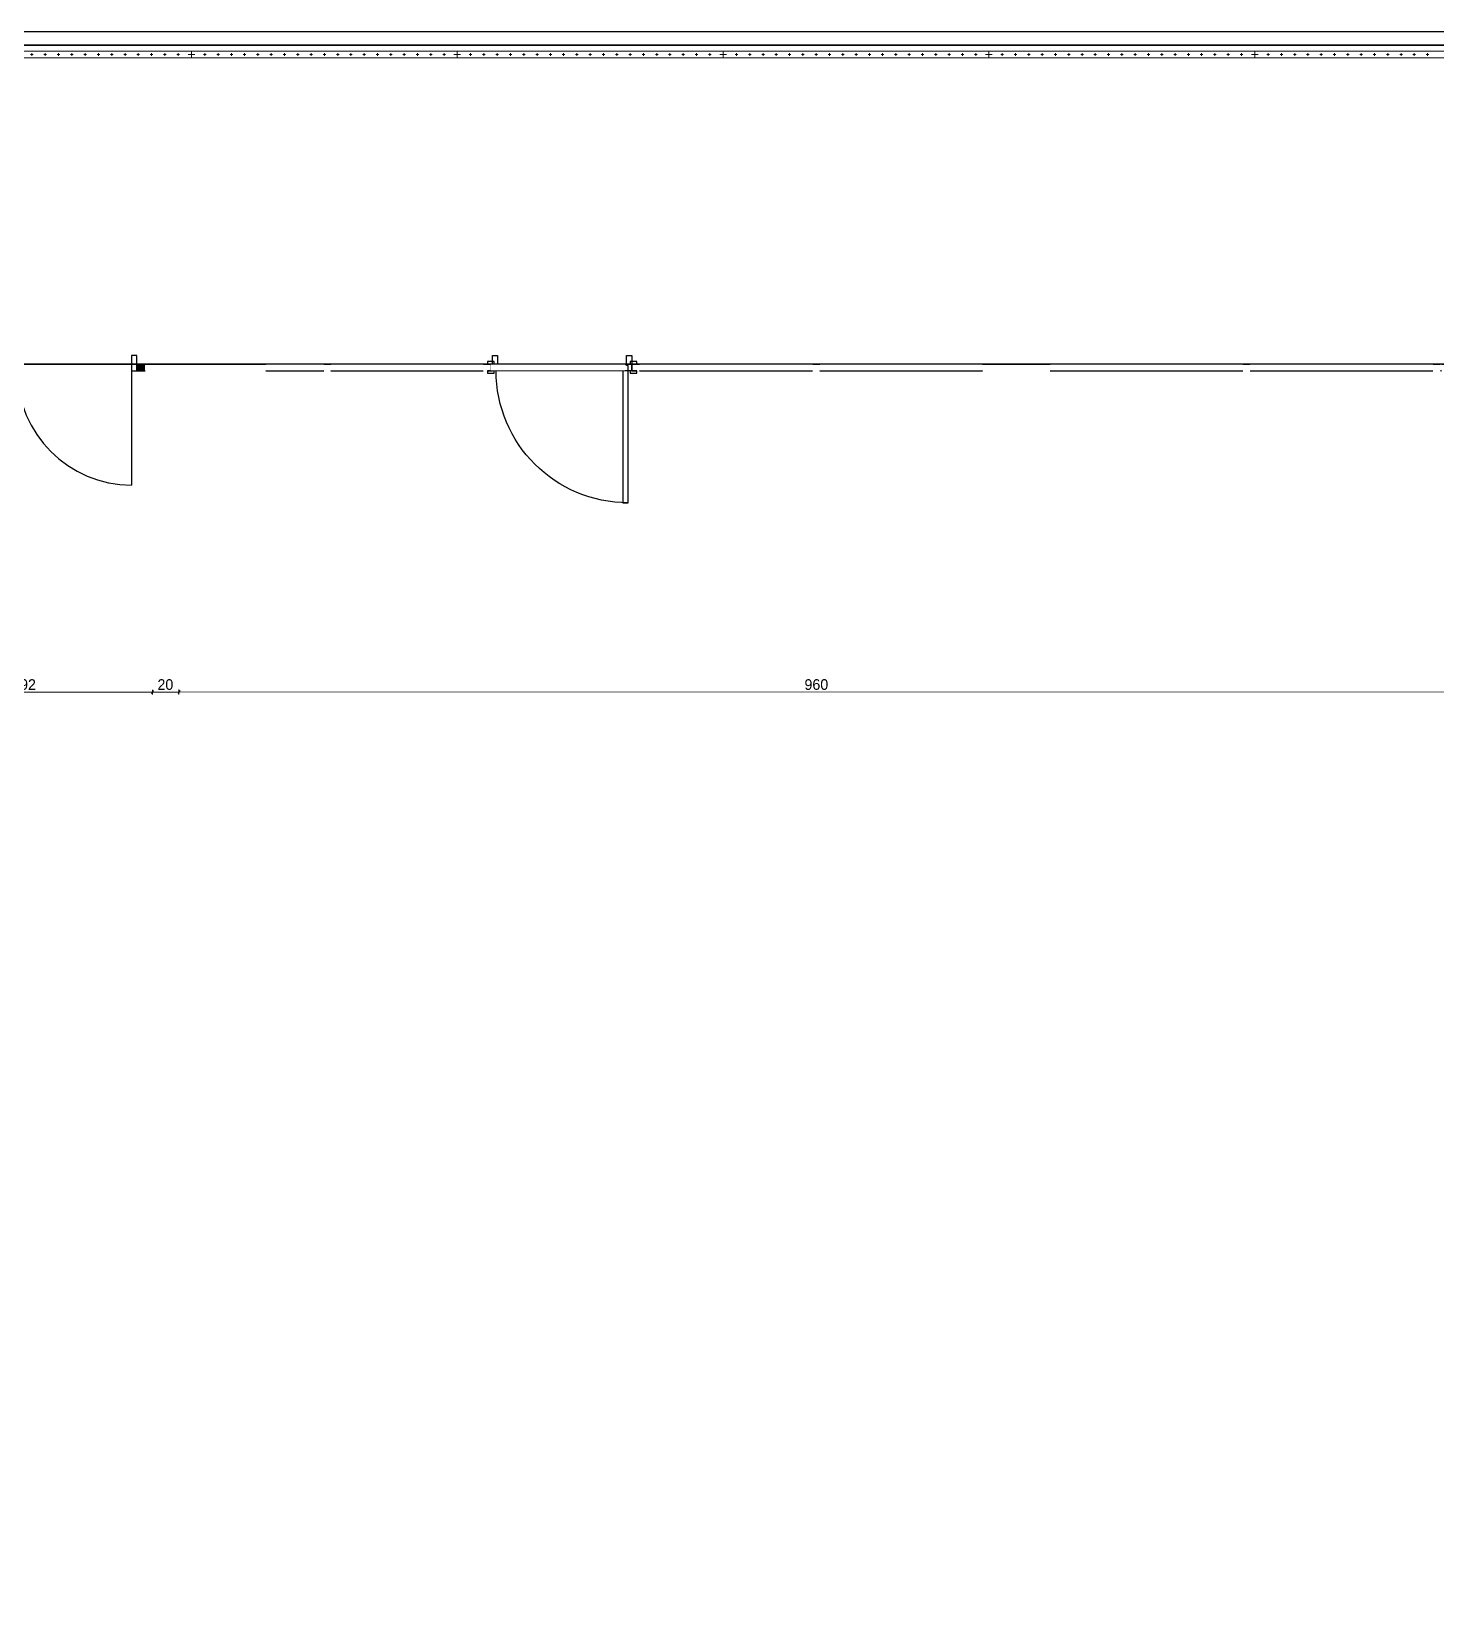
# Model space of a CAD drawing. Header units: millimetres. Extents: x -1912 to 88153, y -54123 to 4469.
# Drawn here: x 30892 to 41459, y -9443 to 2500 of the extents above; entities that cross this region are included whole.
import ezdxf

# ---------------------------------------------------------------- set-up
doc = ezdxf.new("R2010")
doc.units = ezdxf.units.MM
doc.header["$MEASUREMENT"] = 0
doc.linetypes.add('Dashed', pattern=[84.666667, 42.333333, -42.333333])
doc.linetypes.add('Wipeout_Contour', pattern=[1000, 0, -1000])
for name, color, linetype in [('- Alukobond_Fasada', 7, 'Continuous'), ('A - Dimensionimi', 7, 'Continuous'), ('A - Muret', 7, 'Continuous'), ('A - Plato', 7, 'Continuous'), ('A - Pllaka Perdhes', 7, 'Continuous'), ('Interior - Stair & Railing', 7, 'Continuous')]:
    doc.layers.add(name, color=color, linetype=linetype)
doc.layers.add('- Alukobond_Fasada_Pen_No__82', color=7, linetype='Continuous', lineweight=20, true_color=0xaaaaaa)
doc.layers.add('A - Muret_Pen_No__102', color=7, linetype='Continuous', lineweight=13, true_color=0xcccccc)
for name, color, linetype, lineweight in [('A - Dimensionimi_Pen_No__1', 7, 'Continuous', 13), ('A - Muret_Pen_No__7', 7, 'Continuous', 35), ('A - Perdhesa Polyine_Pen_No__6', 5, 'Continuous', 35), ('A - Plato_Pen_No__42', 8, 'Continuous', 25), ('A - Pllaka Perdhes_Pen_No__42', 8, 'Continuous', 25), ('A - Sanitaria_Pen_No__42', 8, 'Continuous', 25), ('Archicad Doors_Pen_No__42', 8, 'Continuous', 25), ('Interior - Stair & Railing_Pen_No__1', 7, 'Continuous', 13)]:
    doc.layers.add(name, color=color, linetype=linetype, lineweight=lineweight)
doc.styles.add('GENERATED_STYLE_1', font='GOTHIC.TTF')
doc.dimstyles.new('GENERATED_STYLE__7', dxfattribs={"dimtxt": 80, "dimasz": 19, "dimexe": 0.18, "dimexo": 0.0625, "dimgap": 0, "dimtad": 1, "dimtih": 1, "dimtoh": 1, "dimdec": 0, "dimlfac": 0.1, "dimzin": 0, "dimdsep": 46, "dimtxsty": 'GENERATED_STYLE_1', "dimblk": 'ARROWHEAD_2', "dimblk1": 'ARROWHEAD_2', "dimblk2": 'ARROWHEAD_2', "dimcen": 0.09, "dimse1": 1, "dimse2": 1, "dimclrd": 7, "dimclre": 7, "dimclrt": 7, "dimadec": 0, "dimazin": 0, "dimtfac": 1, "dimtdec": 4, "dimtmove": 0, "dimatfit": 3, "dimfxl": 0, "dimtolj": 1, "dimtzin": 0, "dimarcsym": 0})
doc.dimstyles.new('GENERATED_STYLE__8', dxfattribs={"dimtxt": 80, "dimasz": 19, "dimexe": 0.18, "dimexo": 0.0625, "dimgap": 0, "dimtad": 1, "dimdec": 0, "dimlfac": 0.1, "dimzin": 0, "dimdsep": 46, "dimtxsty": 'GENERATED_STYLE_1', "dimblk": 'ARROWHEAD_2', "dimblk1": 'ARROWHEAD_2', "dimblk2": 'ARROWHEAD_2', "dimcen": 0.09, "dimse1": 1, "dimse2": 1, "dimclrd": 7, "dimclre": 7, "dimclrt": 7, "dimadec": 0, "dimazin": 0, "dimtfac": 1, "dimtdec": 4, "dimtmove": 0, "dimatfit": 3, "dimfxl": 0, "dimtolj": 1, "dimtzin": 0, "dimarcsym": 0})

# ---------------------------------------------------------------- blocks, each defined once
blk = doc.blocks.new('Slab_15', base_point=(27550, 0))
at = {"layer": 'A - Plato_Pen_No__42', "color": 8, "linetype": 'Continuous', "lineweight": 25, "flags": 128}
blk.add_lwpolyline([(27550, 0), (52250, 0), (52250, 2400), (27550, 2400)], close=True, dxfattribs=at)
blk = doc.blocks.new('Slab_16', base_point=(27550, 0))
at = {"layer": 'A - Pllaka Perdhes_Pen_No__42', "color": 8, "linetype": 'Continuous', "lineweight": 25, "flags": 128}
blk.add_lwpolyline([(27550, 0), (27550, -19001), (52100, -19001), (52100, -12166), (55600, -12166), (55600, -9351), (57575, -9351), (57575, -7600), (55615, -7600), (55615, -6200), (52100, -6200), (52100, 0)], close=True, dxfattribs=at)
blk = doc.blocks.new('Railing_1')
at = {"layer": 'Interior - Stair & Railing_Pen_No__1', "color": 7, "linetype": 'Continuous', "lineweight": 13}
for p, q in [((52032, 2355), (82, 2355)), ((52032, 2355), (82, 2355)), ((82, 2305), (52032, 2305)), ((82, 2305), (52032, 2305)), ((30884, 2330), (30904, 2330)), ((30894, 2320), (30894, 2340)), ((30984, 2330), (31004, 2330)), ((30994, 2320), (30994, 2340)), ((31084, 2330), (31104, 2330)), ((31094, 2320), (31094, 2340)), ((31184, 2330), (31204, 2330)), ((31194, 2320), (31194, 2340)), ((31284, 2330), (31304, 2330)), ((31294, 2320), (31294, 2340)), ((31384, 2330), (31404, 2330)), ((31394, 2320), (31394, 2340)), ((31484, 2330), (31504, 2330)), ((31494, 2320), (31494, 2340)), ((31584, 2330), (31604, 2330)), ((31594, 2320), (31594, 2340)), ((31684, 2330), (31704, 2330)), ((31694, 2320), (31694, 2340)), ((31784, 2330), (31804, 2330)), ((31794, 2320), (31794, 2340)), ((31884, 2330), (31904, 2330)), ((31894, 2320), (31894, 2340)), ((31984, 2330), (32004, 2330)), ((31994, 2320), (31994, 2340)), ((32069, 2330), (32119, 2330)), ((32094, 2305), (32094, 2355)), ((32184, 2330), (32204, 2330)), ((32194, 2320), (32194, 2340)), ((32284, 2330), (32304, 2330)), ((32294, 2320), (32294, 2340)), ((32384, 2330), (32404, 2330)), ((32394, 2320), (32394, 2340)), ((32484, 2330), (32504, 2330)), ((32494, 2320), (32494, 2340)), ((32584, 2330), (32604, 2330)), ((32594, 2320), (32594, 2340)), ((32684, 2330), (32704, 2330)), ((32694, 2320), (32694, 2340)), ((32784, 2330), (32804, 2330)), ((32794, 2320), (32794, 2340)), ((32884, 2330), (32904, 2330)), ((32894, 2320), (32894, 2340)), ((32984, 2330), (33004, 2330)), ((32994, 2320), (32994, 2340)), ((33084, 2330), (33104, 2330)), ((33094, 2320), (33094, 2340)), ((33184, 2330), (33204, 2330)), ((33194, 2320), (33194, 2340)), ((33284, 2330), (33304, 2330)), ((33294, 2320), (33294, 2340)), ((33384, 2330), (33404, 2330)), ((33394, 2320), (33394, 2340)), ((33484, 2330), (33504, 2330)), ((33494, 2320), (33494, 2340)), ((33584, 2330), (33604, 2330)), ((33594, 2320), (33594, 2340)), ((33684, 2330), (33704, 2330)), ((33694, 2320), (33694, 2340)), ((33784, 2330), (33804, 2330)), ((33794, 2320), (33794, 2340)), ((33884, 2330), (33904, 2330)), ((33894, 2320), (33894, 2340)), ((33984, 2330), (34004, 2330)), ((33994, 2320), (33994, 2340)), ((34069, 2330), (34119, 2330)), ((34094, 2305), (34094, 2355)), ((34184, 2330), (34204, 2330)), ((34194, 2320), (34194, 2340)), ((34284, 2330), (34304, 2330)), ((34294, 2320), (34294, 2340)), ((34384, 2330), (34404, 2330)), ((34394, 2320), (34394, 2340)), ((34484, 2330), (34504, 2330)), ((34494, 2320), (34494, 2340)), ((34584, 2330), (34604, 2330)), ((34594, 2320), (34594, 2340)), ((34684, 2330), (34704, 2330)), ((34694, 2320), (34694, 2340)), ((34784, 2330), (34804, 2330)), ((34794, 2320), (34794, 2340)), ((34884, 2330), (34904, 2330)), ((34894, 2320), (34894, 2340)), ((34984, 2330), (35004, 2330)), ((34994, 2320), (34994, 2340)), ((35084, 2330), (35104, 2330)), ((35094, 2320), (35094, 2340)), ((35184, 2330), (35204, 2330)), ((35194, 2320), (35194, 2340)), ((35284, 2330), (35304, 2330)), ((35294, 2320), (35294, 2340)), ((35384, 2330), (35404, 2330)), ((35394, 2320), (35394, 2340)), ((35484, 2330), (35504, 2330)), ((35494, 2320), (35494, 2340)), ((35584, 2330), (35604, 2330)), ((35594, 2320), (35594, 2340)), ((35684, 2330), (35704, 2330)), ((35694, 2320), (35694, 2340)), ((35784, 2330), (35804, 2330)), ((35794, 2320), (35794, 2340)), ((35884, 2330), (35904, 2330)), ((35894, 2320), (35894, 2340)), ((35984, 2330), (36004, 2330)), ((35994, 2320), (35994, 2340)), ((36069, 2330), (36119, 2330)), ((36094, 2305), (36094, 2355)), ((36184, 2330), (36204, 2330)), ((36194, 2320), (36194, 2340)), ((36284, 2330), (36304, 2330)), ((36294, 2320), (36294, 2340)), ((36384, 2330), (36404, 2330)), ((36394, 2320), (36394, 2340)), ((36484, 2330), (36504, 2330)), ((36494, 2320), (36494, 2340)), ((36584, 2330), (36604, 2330)), ((36594, 2320), (36594, 2340)), ((36684, 2330), (36704, 2330)), ((36694, 2320), (36694, 2340)), ((36784, 2330), (36804, 2330)), ((36794, 2320), (36794, 2340)), ((36884, 2330), (36904, 2330)), ((36894, 2320), (36894, 2340)), ((36984, 2330), (37004, 2330)), ((36994, 2320), (36994, 2340)), ((37084, 2330), (37104, 2330)), ((37094, 2320), (37094, 2340)), ((37184, 2330), (37204, 2330)), ((37194, 2320), (37194, 2340)), ((37284, 2330), (37304, 2330)), ((37294, 2320), (37294, 2340)), ((37384, 2330), (37404, 2330)), ((37394, 2320), (37394, 2340)), ((37484, 2330), (37504, 2330)), ((37494, 2320), (37494, 2340)), ((37584, 2330), (37604, 2330)), ((37594, 2320), (37594, 2340)), ((37684, 2330), (37704, 2330)), ((37694, 2320), (37694, 2340)), ((37784, 2330), (37804, 2330)), ((37794, 2320), (37794, 2340)), ((37884, 2330), (37904, 2330)), ((37894, 2320), (37894, 2340)), ((37984, 2330), (38004, 2330)), ((37994, 2320), (37994, 2340)), ((38069, 2330), (38119, 2330)), ((38094, 2305), (38094, 2355)), ((38184, 2330), (38204, 2330)), ((38194, 2320), (38194, 2340)), ((38284, 2330), (38304, 2330)), ((38294, 2320), (38294, 2340)), ((38384, 2330), (38404, 2330)), ((38394, 2320), (38394, 2340)), ((38484, 2330), (38504, 2330)), ((38494, 2320), (38494, 2340)), ((38584, 2330), (38604, 2330)), ((38594, 2320), (38594, 2340)), ((38684, 2330), (38704, 2330)), ((38694, 2320), (38694, 2340)), ((38784, 2330), (38804, 2330)), ((38794, 2320), (38794, 2340)), ((38884, 2330), (38904, 2330)), ((38894, 2320), (38894, 2340)), ((38984, 2330), (39004, 2330)), ((38994, 2320), (38994, 2340)), ((39084, 2330), (39104, 2330)), ((39094, 2320), (39094, 2340)), ((39184, 2330), (39204, 2330)), ((39194, 2320), (39194, 2340)), ((39284, 2330), (39304, 2330)), ((39294, 2320), (39294, 2340)), ((39384, 2330), (39404, 2330)), ((39394, 2320), (39394, 2340)), ((39484, 2330), (39504, 2330)), ((39494, 2320), (39494, 2340)), ((39584, 2330), (39604, 2330)), ((39594, 2320), (39594, 2340)), ((39684, 2330), (39704, 2330)), ((39694, 2320), (39694, 2340)), ((39784, 2330), (39804, 2330)), ((39794, 2320), (39794, 2340)), ((39884, 2330), (39904, 2330)), ((39894, 2320), (39894, 2340)), ((39984, 2330), (40004, 2330)), ((39994, 2320), (39994, 2340)), ((40069, 2330), (40119, 2330)), ((40094, 2305), (40094, 2355)), ((40184, 2330), (40204, 2330)), ((40194, 2320), (40194, 2340)), ((40284, 2330), (40304, 2330)), ((40294, 2320), (40294, 2340)), ((40384, 2330), (40404, 2330)), ((40394, 2320), (40394, 2340)), ((40484, 2330), (40504, 2330)), ((40494, 2320), (40494, 2340)), ((40584, 2330), (40604, 2330)), ((40594, 2320), (40594, 2340)), ((40684, 2330), (40704, 2330)), ((40694, 2320), (40694, 2340)), ((40784, 2330), (40804, 2330)), ((40794, 2320), (40794, 2340)), ((40884, 2330), (40904, 2330)), ((40894, 2320), (40894, 2340)), ((40984, 2330), (41004, 2330)), ((40994, 2320), (40994, 2340)), ((41084, 2330), (41104, 2330)), ((41094, 2320), (41094, 2340)), ((41184, 2330), (41204, 2330)), ((41194, 2320), (41194, 2340)), ((41284, 2330), (41304, 2330)), ((41294, 2320), (41294, 2340)), ((41384, 2330), (41404, 2330)), ((41394, 2320), (41394, 2340))]:
    blk.add_line(p, q, dxfattribs=at)
blk = doc.blocks.new('Gutter 26_2')
at = {"layer": 'A - Sanitaria_Pen_No__42', "color": 8, "linetype": 'Continuous', "lineweight": 25, "flags": 128}
blk.add_lwpolyline([(0, -50), (52250, -50), (52250, 50), (0, 50)], close=True, dxfattribs=at)
blk = doc.blocks.new('*D468')
at = {"layer": 'A - Dimensionimi_Pen_No__1', "color": 7, "linetype": 'Continuous', "lineweight": 13}
for p, q in [((29678, -2469), (29878, -2469)), ((29885, -2456), (29871, -2481)), ((29878, -2487), (29878, -2450)), ((29878, -2469), (31800, -2468)), ((31808, -2456), (31793, -2481)), ((31800, -2487), (31800, -2450)), ((31800, -2468), (32000, -2468))]:
    blk.add_line(p, q, dxfattribs=at)
at = {"layer": 'A - Dimensionimi_Pen_No__1', "color": 7, "lineweight": 13, "insert": (30745, -2452), "char_height": 80, "attachment_point": 7, "rotation": 0.0074, "style": 'GENERATED_STYLE_1'}
blk.add_mtext('\\A1;{\\pql;\\fCentury Gothic|b0|i0|c0|p0;\\W1.000000;192}', dxfattribs=at)
blk = doc.blocks.new('ARROWHEAD_2')
at = {"color": 0, "linetype": 'Continuous', "lineweight": 0}
for p, q in [((0, 0), (-1, 0)), ((-0.38, -0.66), (0.38, 0.66))]:
    blk.add_line(p, q, dxfattribs=at)
blk = doc.blocks.new('*D469')
at = {"layer": 'A - Dimensionimi_Pen_No__1', "color": 7, "linetype": 'Continuous', "lineweight": 13}
for p, q in [((31808, -2456), (31793, -2481)), ((31800, -2487), (31800, -2450)), ((31800, -2468), (32000, -2468)), ((32008, -2456), (31993, -2481))]:
    blk.add_line(p, q, dxfattribs=at)
at = {"layer": 'A - Dimensionimi_Pen_No__1', "color": 7, "lineweight": 13, "insert": (31838, -2452), "char_height": 80, "attachment_point": 7, "rotation": 0.0074, "style": 'GENERATED_STYLE_1'}
blk.add_mtext('\\A1;{\\pql;\\fCentury Gothic|b0|i0|c0|p0;\\W1.000000;20}', dxfattribs=at)
blk = doc.blocks.new('*D470')
at = {"layer": 'A - Dimensionimi_Pen_No__1', "color": 7, "linetype": 'Continuous', "lineweight": 13}
for p, q in [((31800, -2468), (32000, -2468)), ((32008, -2456), (31993, -2481)), ((32000, -2487), (32000, -2449)), ((32000, -2468), (41600, -2467)), ((41607, -2454), (41593, -2479)), ((41600, -2486), (41600, -2448)), ((41600, -2467), (41800, -2467))]:
    blk.add_line(p, q, dxfattribs=at)
at = {"layer": 'A - Dimensionimi_Pen_No__1', "color": 7, "lineweight": 13, "insert": (36706, -2452), "char_height": 80, "attachment_point": 7, "rotation": 0.0074, "style": 'GENERATED_STYLE_1'}
blk.add_mtext('\\A1;{\\pql;\\fCentury Gothic|b0|i0|c0|p0;\\W1.000000;960}', dxfattribs=at)
blk = doc.blocks.new('*D475')
at = {"layer": 'A - Dimensionimi_Pen_No__1', "color": 7, "linetype": 'Continuous', "lineweight": 13}
for p, q in [((51044, 1), (51082, 1)), ((51075, -6), (51050, 8)), ((51063, 13), (51063, 1)), ((51063, 1), (51064, -19000)), ((51045, -19000), (51082, -19000)), ((51051, -18992), (51076, -19007)), ((51064, -19000), (51064, -19012))]:
    blk.add_line(p, q, dxfattribs=at)
at = {"layer": 'A - Dimensionimi_Pen_No__1', "color": 7, "lineweight": 13, "insert": (51079, -9358), "char_height": 80, "attachment_point": 7, "rotation": 270.0027, "style": 'GENERATED_STYLE_1'}
blk.add_mtext('\\A1;{\\pql;\\fCentury Gothic|b0|i0|c0|p0;\\W1.000000;1,900}', dxfattribs=at)
blk = doc.blocks.new('Door 26_7')
at = {"layer": 'Archicad Doors_Pen_No__42', "color": 8, "linetype": 'Continuous', "lineweight": 25}
for p, q in [((457, 0), (457, 994)), ((457, 994), (497, 994)), ((497, 994), (497, 0)), ((-562, 0), (-562, 19)), ((-562, 19), (-512, 19)), ((-512, 0), (-562, 0)), ((-525, 0), (-562, 0)), ((-525, 0), (-562, 0)), ((-497, 0), (-525, 0)), ((-525, 0), (-525, -115)), ((-525, 0), (-525, -50)), ((-525, 0), (-525, -50)), ((-512, 19), (-512, 0)), ((-497, -40), (-497, 0)), ((497, 0), (457, 0)), ((525, 0), (497, 0)), ((497, 0), (497, -40)), ((512, 19), (562, 19)), ((512, 0), (512, 19)), ((562, 0), (512, 0)), ((525, -115), (525, 0)), ((525, 0), (525, -50)), ((525, 0), (525, -50)), ((525, 0), (562, 0)), ((525, 0), (562, 0)), ((562, 19), (562, 0)), ((-562, -69), (-562, -50)), ((-562, -50), (-512, -50)), ((-525, -50), (-562, -50)), ((-525, -50), (-562, -50)), ((-512, -69), (-562, -69)), ((-525, -115), (-485, -115)), ((-512, -50), (-512, -69)), ((-485, -40), (-497, -40)), ((-485, -115), (-485, -40)), ((497, -40), (485, -40)), ((485, -40), (485, -115)), ((485, -115), (525, -115)), ((512, -50), (562, -50)), ((512, -69), (512, -50)), ((562, -69), (512, -69)), ((525, -50), (562, -50)), ((525, -50), (562, -50)), ((562, -50), (562, -69))]:
    blk.add_line(p, q, dxfattribs=at)
blk.add_arc((497, 0), 994, 90, 180, dxfattribs=at)
blk = doc.blocks.new('Double Door 26')
at = {"layer": 'Archicad Doors_Pen_No__42', "color": 8, "linetype": 'Continuous', "lineweight": 25}
for p, q in [((-860, 0), (-860, 860)), ((860, 0), (860, 860)), ((-900, 0), (-937, 0)), ((-900, 0), (-937, 0)), ((-860, 0), (-900, 0)), ((-900, 0), (-900, -115)), ((-900, 0), (-900, -50)), ((-900, 0), (-900, -50)), ((-860, -115), (-860, 0)), ((900, 0), (860, 0)), ((860, 0), (860, -115)), ((900, -115), (900, 0)), ((900, 0), (900, -50)), ((900, 0), (900, -50)), ((900, 0), (937, 0)), ((900, 0), (937, 0)), ((-900, -50), (-937, -50)), ((-900, -50), (-937, -50)), ((-900, -115), (-860, -115)), ((860, -115), (900, -115)), ((900, -50), (937, -50)), ((900, -50), (937, -50))]:
    blk.add_line(p, q, dxfattribs=at)
for centre, start, end in [((-860, 0), 0, 90), ((860, 0), 90, 180)]:
    blk.add_arc(centre, 860, start, end, dxfattribs=at)
blk = doc.blocks.new('Wall_84', base_point=(978, 0))
at = {"layer": 'A - Muret_Pen_No__102', "linetype": 'Continuous', "lineweight": 0, "true_color": 0xcbd9e5}
for points in [[(31684, -50), (31745, -50), (31745, 0), (31684, 0)], [(32600, 0), (31800, 0), (31800, 0), (32600, 0)], [(32655, -50), (33089, -50), (33089, 0), (32655, 0)], [(33144, -50), (34289, -50), (34289, 0), (33144, 0)], [(34358, 0), (34344, 0), (34344, -50), (34358, -50)], [(35466, -50), (36767, -50), (36767, 0), (35466, 0)], [(36822, -50), (38045, -50), (38045, 0), (36822, 0)], [(38500, 0), (38100, 0), (38100, 0), (38500, 0)], [(38555, -50), (40004, -50), (40004, 0), (38555, 0)], [(40059, -50), (41434, -50), (41434, 0), (40059, 0)]]:
    blk.add_hatch(color=254, dxfattribs=at).paths.add_polyline_path(points)
at = {"layer": 'A - Muret_Pen_No__7', "color": 7, "linetype": 'Continuous', "lineweight": 35}
for p, q in [((31684, 0), (31721, 0)), ((31684, -50), (31684, 0)), ((34358, 0), (34321, 0)), ((34358, -50), (34358, 0)), ((35408, 0), (35445, 0)), ((35408, -50), (35408, 0)), ((31684, -50), (31721, -50)), ((34358, -50), (34321, -50)), ((35408, -50), (35445, -50))]:
    blk.add_line(p, q, dxfattribs=at)
at = {"layer": 'A - Muret_Pen_No__7', "color": 7, "linetype": 'Continuous', "lineweight": 35, "flags": 128}
for points in [[(31745, 0), (31684, 0)], [(32600, 0), (31800, 0)], [(33089, 0), (32655, 0)], [(34289, 0), (33144, 0)], [(34358, 0), (34344, 0)], [(36767, 0), (35466, 0)], [(38045, 0), (36822, 0)], [(38500, 0), (38100, 0)], [(40004, 0), (38555, 0)], [(41434, 0), (40059, 0)], [(31684, -50), (31745, -50)], [(32655, -50), (33089, -50)], [(33144, -50), (34289, -50)], [(34344, -50), (34358, -50)], [(35466, -50), (36767, -50)], [(36822, -50), (38045, -50)], [(38555, -50), (40004, -50)], [(40059, -50), (41434, -50)]]:
    blk.add_lwpolyline(points, dxfattribs=at)
at = {"layer": 'Archicad Doors_Pen_No__42', "color": 8, "linetype": 'Continuous', "lineweight": 25, "zscale": 1000, "rotation": 179.9998355863978}
blk.add_blockref('Double Door 26', (30784, -50), dxfattribs=at)
at = {"layer": 'Archicad Doors_Pen_No__42', "color": 8, "linetype": 'Continuous', "lineweight": 25, "xscale": -1, "zscale": 1000, "rotation": 179.9998355863978}
blk.add_blockref('Door 26_7', (34883, -50), dxfattribs=at)
blk = doc.blocks.new('Wall_85', base_point=(32600, 0))
at = {"color": 254, "linetype": 'Wipeout_Contour', "lineweight": 0, "ltscale": 131488.614123}
blk.add_wipeout([(32655, 0), (32655, -50), (33089, -50), (33089, 0)], dxfattribs=at).dxf.layer = '- Alukobond_Fasada'
at = {"color": 254, "linetype": 'Wipeout_Contour', "lineweight": 0, "ltscale": 144466.251246}
blk.add_wipeout([(35466, 0), (35466, -50), (36767, -50), (36767, 0)], dxfattribs=at).dxf.layer = '- Alukobond_Fasada'
at = {"color": 254, "linetype": 'Wipeout_Contour', "lineweight": 0, "ltscale": 157117.305783}
blk.add_wipeout([(38555, 0), (38555, -50), (40004, -50), (40004, 0)], dxfattribs=at).dxf.layer = '- Alukobond_Fasada'
at = {"color": 254, "linetype": 'Wipeout_Contour', "lineweight": 0, "ltscale": 170469.420134}
blk.add_wipeout([(41955, 0), (41955, -50), (43280, -50), (43280, 0)], dxfattribs=at).dxf.layer = '- Alukobond_Fasada'
at = {"color": 254, "linetype": 'Wipeout_Contour', "lineweight": 0, "ltscale": 193492.543207}
blk.add_wipeout([(47905, 0), (47905, -50), (48841, -50), (48841, 0)], dxfattribs=at).dxf.layer = '- Alukobond_Fasada'
at = {"color": 254, "linetype": 'Wipeout_Contour', "lineweight": 0, "ltscale": 134867.150803}
blk.add_wipeout([(33144, -50), (34289, -50), (34289, 0), (33144, 0)], dxfattribs=at).dxf.layer = '- Alukobond_Fasada'
at = {"color": 254, "linetype": 'Wipeout_Contour', "lineweight": 0, "ltscale": 149734.592642}
blk.add_wipeout([(36822, 0), (36822, -50), (38045, -50), (38045, 0)], dxfattribs=at).dxf.layer = '- Alukobond_Fasada'
at = {"color": 254, "linetype": 'Wipeout_Contour', "lineweight": 0, "ltscale": 162985.252673}
blk.add_wipeout([(40059, 0), (40059, -50), (41434, -50), (41434, 0)], dxfattribs=at).dxf.layer = '- Alukobond_Fasada'
at = {"color": 254, "linetype": 'Wipeout_Contour', "lineweight": 0, "ltscale": 175446.526851}
blk.add_wipeout([(43335, 0), (43335, -50), (44389, -50), (44389, 0)], dxfattribs=at).dxf.layer = '- Alukobond_Fasada'
at = {"color": 254, "linetype": 'Wipeout_Contour', "lineweight": 0, "ltscale": 197759.033479}
blk.add_wipeout([(48896, 0), (48896, -50), (49983, -50), (49983, 0)], dxfattribs=at).dxf.layer = '- Alukobond_Fasada'
at = {"layer": '- Alukobond_Fasada_Pen_No__82', "color": 253, "linetype": 'Continuous', "lineweight": 20, "true_color": 0xaaaaaa, "flags": 128}
for points in [[(33089, 0), (32655, 0)], [(36767, 0), (35466, 0)], [(38045, 0), (36822, 0)], [(40004, 0), (38555, 0)], [(43280, 0), (41955, 0)], [(48841, 0), (47905, 0)], [(32655, -50), (33089, -50)], [(35466, -50), (36767, -50)], [(36822, -50), (38045, -50)], [(38555, -50), (40004, -50)], [(41955, -50), (43280, -50)], [(47905, -50), (48841, -50)]]:
    blk.add_lwpolyline(points, dxfattribs=at)
at = {"color": 254, "linetype": 'Wipeout_Contour', "lineweight": 0, "ltscale": 139400.266184}
blk.add_wipeout([(34344, -50), (35356, -50), (35356, 0), (34344, 0)], dxfattribs=at).dxf.layer = '- Alukobond_Fasada'
at = {"color": 254, "linetype": 'Wipeout_Contour', "lineweight": 0, "ltscale": 165978.001501}
blk.add_wipeout([(41489, -50), (41500, -50), (41500, 0), (41489, 0)], dxfattribs=at).dxf.layer = '- Alukobond_Fasada'
at = {"color": 254, "linetype": 'Wipeout_Contour', "lineweight": 0, "ltscale": 180363.717134}
blk.add_wipeout([(44444, -50), (45738, -50), (45738, 0), (44444, 0)], dxfattribs=at).dxf.layer = '- Alukobond_Fasada'
at = {"color": 254, "linetype": 'Wipeout_Contour', "lineweight": 0, "ltscale": 202266.540585}
blk.add_wipeout([(50038, -50), (51095, -50), (51095, 0), (50038, 0)], dxfattribs=at).dxf.layer = '- Alukobond_Fasada'
at = {"layer": '- Alukobond_Fasada_Pen_No__82', "color": 253, "linetype": 'Continuous', "lineweight": 20, "true_color": 0xaaaaaa, "flags": 128}
for points in [[(34289, 0), (33144, 0)], [(35356, 0), (34344, 0)], [(41434, 0), (40059, 0)], [(41500, 0), (41489, 0)], [(44389, 0), (43335, 0)], [(49983, 0), (48896, 0)], [(51095, 0), (50038, 0)], [(33144, -50), (34289, -50)], [(34344, -50), (35356, -50)], [(40059, -50), (41434, -50)], [(41489, -50), (41500, -50)], [(43335, -50), (44389, -50)], [(48896, -50), (49983, -50)], [(50038, -50), (51095, -50)]]:
    blk.add_lwpolyline(points, dxfattribs=at)
at = {"color": 254, "linetype": 'Wipeout_Contour', "lineweight": 0, "ltscale": 185576.599285}
blk.add_wipeout([(45793, -50), (46995, -50), (46995, 0), (45793, 0)], dxfattribs=at).dxf.layer = '- Alukobond_Fasada'
at = {"layer": '- Alukobond_Fasada_Pen_No__82', "color": 253, "linetype": 'Continuous', "lineweight": 20, "true_color": 0xaaaaaa, "flags": 128}
for points in [[(45738, 0), (44444, 0)], [(46995, 0), (45793, 0)], [(44444, -50), (45738, -50)], [(45793, -50), (46995, -50)]]:
    blk.add_lwpolyline(points, dxfattribs=at)

msp = doc.modelspace()

# ---------------------------------------------------------------- linework, layer by layer
at = {"layer": 'A - Perdhesa Polyine_Pen_No__6', "color": 5, "linetype": 'Dashed', "lineweight": 35}
msp.add_lwpolyline([(0, 0), (0, 2400), (73150, 2400), (73150, 0)], dxfattribs=at)
msp.add_lwpolyline([(0, 0), (0, 2400), (73150, 2400), (73150, 0)], dxfattribs=at)
at = {"layer": 'A - Perdhesa Polyine_Pen_No__6', "color": 5, "linetype": 'Continuous', "lineweight": 35}
msp.add_lwpolyline([(27550, -19000.8), (52100, -19000.8), (52100, 0), (27550, 0)], close=True, dxfattribs=at)

# ---------------------------------------------------------------- block references
at = {"layer": 'A - Muret', "color": 7, "lineweight": 35}
msp.add_blockref('Wall_84', (977.5, 0.1), dxfattribs=at)
at = {"layer": 'A - Plato', "color": 8, "linetype": 'Continuous', "lineweight": 25}
msp.add_blockref('Slab_15', (27550, 0), dxfattribs=at)
at = {"layer": 'A - Pllaka Perdhes', "color": 8, "linetype": 'Continuous', "lineweight": 25}
msp.add_blockref('Slab_16', (27550, 0), dxfattribs=at)
at = {"layer": 'A - Sanitaria_Pen_No__42', "color": 8, "linetype": 'Continuous', "lineweight": 25, "zscale": 1000, "rotation": 180}
msp.add_blockref('Gutter 26_2', (52250, 2450), dxfattribs=at)
at = {"layer": 'Interior - Stair & Railing', "color": 7, "linetype": 'Continuous', "lineweight": 13}
msp.add_blockref('Railing_1', (0, 0), dxfattribs=at)

# ---------------------------------------------------------------- dimensions: what is measured, and where the dimension line sits
at = {"layer": 'A - Dimensionimi', "color": 7, "linetype": 'Continuous', "lineweight": 13}
for base, p1, p2, angle, dimstyle, picture, middle, turn in [((51063.7, -18999.7), (26450, 0), (26450, -19000.8), 270.00269, 'GENERATED_STYLE__8', '*D475', (51119.2, -9492.5), 270.00269), ((41600.1, -2467), (32001.2, -9227.6), (41600, -1800), 0.00745, 'GENERATED_STYLE__7', '*D470', (36797.6, -2411.6), 0.00745), ((31800.3, -2468.3), (29878.1, -4724.7), (31801.2, -9227.7), 0.00745, 'GENERATED_STYLE__7', '*D468', (30836.5, -2412.4), 0.00745), ((32000.3, -2468.2), (31801.2, -9227.7), (32001.2, -9227.6), 0.00745, 'GENERATED_STYLE__7', '*D469', (31898.6, -2412.3), 0.00745)]:
    dim = msp.add_linear_dim(base=base, p1=p1, p2=p2, angle=angle, dimstyle=dimstyle, dxfattribs=at)
    dim.commit()
    dim.dimension.update_dxf_attribs({"geometry": picture, "text_midpoint": middle, "dimtype": 160, "text_rotation": turn})

# ---------------------------------------------------------------- next in the draw order: block references
at = {"layer": '- Alukobond_Fasada', "color": 8, "lineweight": 15}
msp.add_blockref('Wall_85', (32600, 0), dxfattribs=at)

doc.saveas('drawing.dxf')
